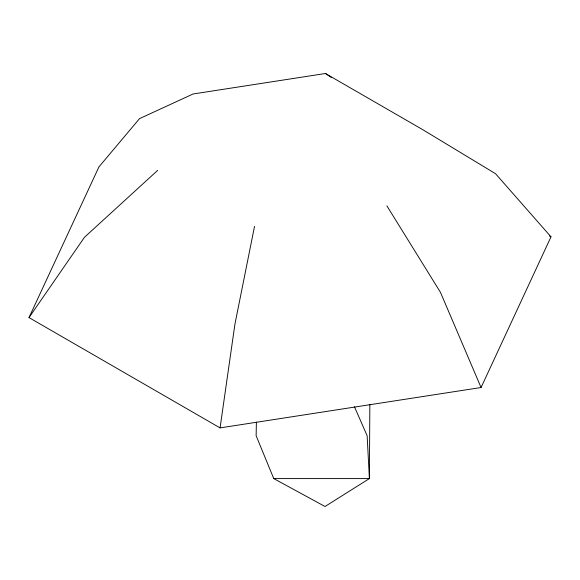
<?xml version="1.0" encoding="UTF-8"?>
<svg xmlns="http://www.w3.org/2000/svg" width="580" height="580" viewBox="0 0 580 580"><rect width="100%" height="100%" fill="white"/><g stroke="black" fill="none" stroke-linecap="round" stroke-linejoin="round"><path stroke-width="0.87" d="M256.389 422.153L256.135 435.718L273.745 478.587L325.017 506.5L369.395 478.587L369.851 404.376M220.067 427.895L29 317.586L98.934 166.902L139.534 118.624L193.118 93.975L325.46 73.5L422.341 129.434L495.537 173.696L551 236.836L481.066 387.52L220.067 427.895L234.929 324.155L254.54 226.309M29 317.586L84.462 237.285L157.659 170.382M273.745 478.587L369.395 478.587L367.14 435.718L354.452 406.768M549.434 235.929L551 236.836M325.46 73.5L331.274 77.444M386.882 205.842L440.466 292.363L481.066 387.52"/></g></svg>
